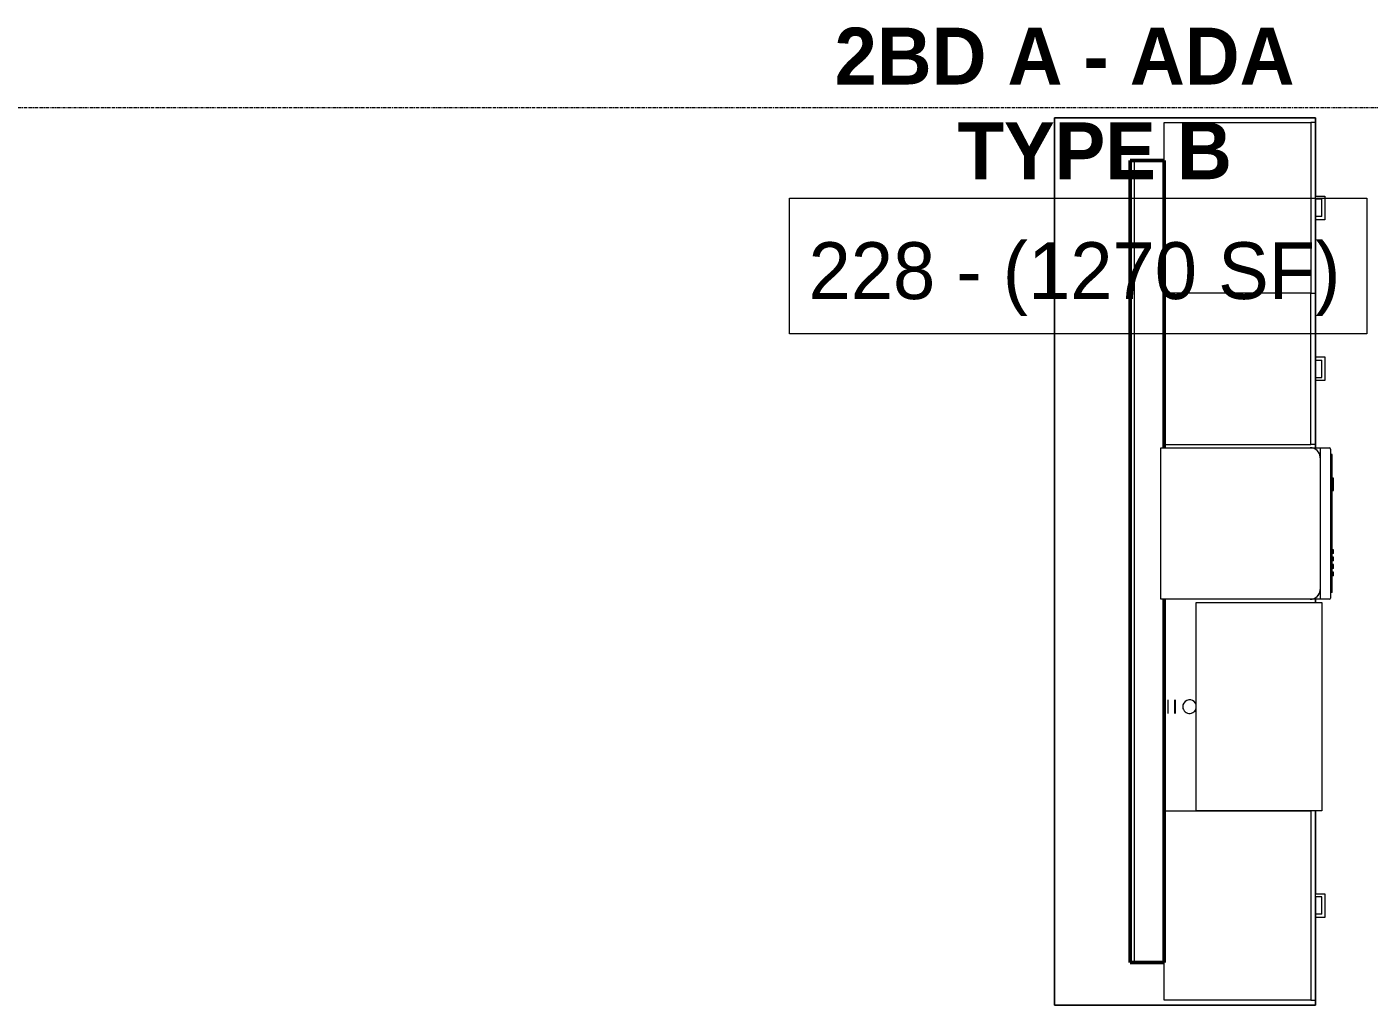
# Model space of a CAD drawing. Header units: inches. Extents: x -4218 to -1830, y 9767 to 12426.
# Drawn here: x -3793.7 to -3581, y 10025.1 to 10180 of the extents above; entities that cross this region are included whole.
import ezdxf

# ---------------------------------------------------------------- set-up
doc = ezdxf.new("R2010")
doc.units = ezdxf.units.IN
doc.header["$MEASUREMENT"] = 0
doc.linetypes.add('Grid Line 1_2_', pattern=[0.875, 0.5, -0.125, 0.125, -0.125])
for name, color, linetype, lineweight in [('0-1', 7, 'Continuous', 5), ('0-2', 10, 'Continuous', 9), ('A-AREA-IDEN', 2, 'Continuous', 9), ('A-WALL-1', 7, 'Continuous', 50), ('A-WALL-2', 250, 'Continuous', 13), ('A-WALL-4', 252, 'Continuous', 9), ('A-WALL-7', 113, 'Continuous', 9), ('P-SANR-FIXT-1', 10, 'Continuous', 9), ('P-SANR-FIXT-2', 252, 'Continuous', 9), ('Q-CASE-2', 10, 'Continuous', 9), ('Q-SPCQ-1', 10, 'Continuous', 9), ('S-GRID-1', 1, 'Grid Line 1_2_', 9)]:
    doc.layers.add(name, color=color, linetype=linetype, lineweight=lineweight)
doc.styles.add('Century Gothic', font='ufonts.com_century-gothic.ttf', dxfattribs={"height": 9})
doc.styles.add('Century Gothic_B', font='GOTHICB.TTF', dxfattribs={"height": 9})

# ---------------------------------------------------------------- blocks, each defined once
blk = doc.blocks.new('Dishwasher_15404 - 34_ counter-2817256-BACKGROUND - RCP - 2ND FLOOR')
at = {"layer": 'Q-SPCQ-1'}
for p, q in [((0, -24), (0, 0)), ((0, 0), (23.68, 0)), ((23.68, 0), (25.25, 0)), ((25.25, 0), (26.68, 0)), ((25.25, 0), (25.25, -1.57)), ((25.25, -1.57), (25.25, -22.43)), ((26.87, -0.2), (26.87, -23.8)), ((27.12, -1.09), (26.87, -1.09)), ((27.12, -2.61), (27.12, -1.09)), ((27.12, -3.81), (27.12, -2.61)), ((27.12, -20.19), (27.12, -3.81)), ((27.37, -4.82), (27.12, -4.82)), ((27.37, -5.81), (27.37, -4.82)), ((27.37, -6.79), (27.37, -5.81)), ((27.12, -6.79), (27.37, -6.79)), ((27.37, -16.15), (27.12, -16.15)), ((27.37, -16.74), (27.12, -16.74)), ((27.37, -16.74), (27.37, -16.15)), ((27.37, -17.33), (27.12, -17.33)), ((27.37, -17.92), (27.12, -17.92)), ((27.37, -18.51), (27.12, -18.51)), ((27.37, -19.1), (27.12, -19.1)), ((27.37, -17.92), (27.37, -17.33)), ((27.37, -19.1), (27.37, -18.51)), ((27.37, -19.69), (27.12, -19.69)), ((27.12, -21.39), (27.12, -20.19)), ((27.37, -20.28), (27.12, -20.28)), ((27.37, -20.28), (27.37, -19.69)), ((25.25, -22.43), (25.25, -24)), ((27.12, -22.91), (26.87, -22.91)), ((27.12, -22.91), (27.12, -21.39)), ((23.68, -24), (0, -24)), ((25.25, -24), (23.68, -24)), ((26.68, -24), (25.25, -24))]:
    blk.add_line(p, q, dxfattribs=at)
for centre, radius, start, end in [((26.68, -0.2), 0.197, 0, 90), ((23.68, -1.57), 1.57, 0, 90), ((23.68, -1.57), 1.57, 32.077, 42.3359), ((23.68, -1.57), 1.57, 17.8182, 27.5266), ((23.68, -1.57), 1.57, 0, 13.6425), ((26.68, -0.2), 0.197, 15, 90), ((23.68, -22.43), 1.57, 270, 0), ((23.68, -22.43), 1.57, 317.6641, 327.923), ((23.68, -22.43), 1.57, 332.4734, 342.1818), ((23.68, -22.43), 1.57, 346.3575, 0), ((26.68, -23.8), 0.197, 270, 0)]:
    blk.add_arc(centre, radius, start, end, dxfattribs=at)
blk = doc.blocks.new('Base Cabinet 3 Drawer 230 - Base Cabinet 3 Drawer 230 30_-2571672-BACKGROUND - RCP - 2ND FLOOR')
at = {"layer": 'Q-CASE-2'}
for p, q in [((-14.26, -23.25), (-14.26, 0)), ((-14.26, 0), (15.74, 0)), ((15.74, 0), (15.74, -23.25)), ((-14.26, -23.25), (-14.26, -24)), ((15.74, -23.25), (-14.26, -23.25)), ((15.74, -24), (15.74, -23.25)), ((-14.26, -24), (15.74, -24)), ((-0.64, -24), (-1.14, -24)), ((-1.14, -25.5), (-1.14, -24)), ((2.61, -25.5), (-1.14, -25.5)), ((-0.64, -25), (-0.64, -24)), ((-0.64, -25), (2.11, -25)), ((2.11, -25), (2.11, -24)), ((2.11, -24), (2.61, -24)), ((2.61, -24), (2.61, -25.5))]:
    blk.add_line(p, q, dxfattribs=at)
blk = doc.blocks.new('Base Cabinet 3 Drawer 230 - Base Cabinet 3 Drawer 230 24_-2578604-BACKGROUND - RCP - 2ND FLOOR')
at = {"layer": 'Q-CASE-2'}
for p, q in [((-11.26, 24), (12.74, 24)), ((-11.26, 23.25), (-11.26, 24)), ((-1.14, 24), (-1.14, 25.5)), ((-1.14, 25.5), (2.61, 25.5)), ((-1.14, 24), (-0.64, 24)), ((2.11, 25), (-0.64, 25)), ((-0.64, 24), (-0.64, 25)), ((2.11, 24), (2.11, 25)), ((2.61, 24), (2.11, 24)), ((2.61, 25.5), (2.61, 24)), ((12.74, 24), (12.74, 23.25)), ((12.74, 23.25), (-11.26, 23.25)), ((-11.26, 23.25), (-11.26, 0)), ((12.74, 0), (12.74, 23.25)), ((-11.26, 0), (12.74, 0))]:
    blk.add_line(p, q, dxfattribs=at)
blk = doc.blocks.new('Base Cabinet 3 Drawer 230 - Base Cabinet 3 Drawer 230 27_-2571739-BACKGROUND - RCP - 2ND FLOOR')
at = {"layer": 'Q-CASE-2'}
for p, q in [((-12.76, -23.25), (-12.76, 0)), ((-12.76, 0), (14.24, 0)), ((14.24, 0), (14.24, -23.25)), ((-12.76, -23.25), (-12.76, -24)), ((14.24, -23.25), (-12.76, -23.25)), ((14.24, -24), (14.24, -23.25)), ((-12.76, -24), (14.24, -24)), ((-0.64, -24), (-1.14, -24)), ((-1.14, -25.5), (-1.14, -24)), ((2.61, -25.5), (-1.14, -25.5)), ((-0.64, -25), (-0.64, -24)), ((-0.64, -25), (2.11, -25)), ((2.11, -25), (2.11, -24)), ((2.11, -24), (2.61, -24)), ((2.61, -24), (2.61, -25.5))]:
    blk.add_line(p, q, dxfattribs=at)
blk = doc.blocks.new('kitchen_faucet_14143 - kitchen_faucet_14143-V45-BACKGROUND - RCP - 2ND FLOOR')
at = {"layer": 'P-SANR-FIXT-2'}
for p, q in [((2.26, 0.77), (2.26, 1.08)), ((2.26, 0), (2.26, 0.77)), ((2.34, 1.08), (2.34, 0.94)), ((2.34, 0.94), (2.34, 0.28)), ((2.34, 0.28), (2.34, 0)), ((2.34, 0), (2.34, -0.28)), ((3.44, -0.77), (3.44, 1.08)), ((2.26, -0.77), (2.26, 0)), ((2.26, -1.08), (2.26, -0.77)), ((2.34, -0.28), (2.34, -0.54)), ((2.34, -0.54), (2.34, -0.77)), ((2.34, -0.77), (2.34, -1.08)), ((3.44, -1.05), (3.44, -0.77)), ((3.44, -1.08), (3.44, -1.05))]:
    blk.add_line(p, q, dxfattribs=at)
at = {"layer": 'P-SANR-FIXT-2', "flags": 128}
blk.add_lwpolyline([(-1, 0.62), (-0.96, 0.61), (-0.92, 0.6)], dxfattribs=at)
at = {"layer": 'P-SANR-FIXT-2'}
for start, end in [(120, 159.9003), (105, 120), (15, 105), (0, 15), (345, 0), (200.0997, 210), (210, 345)]:
    blk.add_arc((0, 0), 1.08, start, end, dxfattribs=at)
blk = doc.blocks.new('Stainless Steel Farmhous Kitchen Sink - Stainless Steel Farmhous Kitchen Sink-2552578-BACKGROUND - RCP - 2ND FLOOR')
at = {"layer": 'P-SANR-FIXT-1'}
for p, q in [((-33, 22.2), (0, 22.2)), ((-33, 2.25), (-33, 22.2)), ((0, 22.2), (0, 2.25)), ((0, 2.25), (-33, 2.25))]:
    blk.add_line(p, q, dxfattribs=at)
blk = doc.blocks.new('CTR - 1st Phase - Unit Layouts_rvt-1-BACKGROUND - RCP - 2ND FLOOR')
at = {"layer": 'A-WALL-1'}
for p, q in [((-3618.87, 10031.84), (-3618.87, 10158.84)), ((-3618.87, 10158.84), (-3613.5, 10158.84)), ((-3613.5, 10158.84), (-3613.5, 10113.34)), ((-3613.5, 10089.34), (-3613.5, 10031.84)), ((-3613.5, 10031.84), (-3618.87, 10031.84))]:
    blk.add_line(p, q, dxfattribs=at)
at = {"layer": 'A-WALL-2'}
blk.add_line((-3618.25, 10158.84), (-3618.25, 10031.84), dxfattribs=at)
at = {"layer": 'A-WALL-4'}
for p, q in [((-3618.87, 10031.84), (-3618.87, 10158.84)), ((-3613.5, 10158.84), (-3618.87, 10158.84)), ((-3613.5, 10158.84), (-3613.5, 10113.34)), ((-3613.5, 10089.34), (-3613.5, 10031.84)), ((-3613.5, 10031.84), (-3618.87, 10031.84))]:
    blk.add_line(p, q, dxfattribs=at)
at = {"layer": 'A-WALL-7'}
for p, q in [((-3630.87, 10165.59), (-3630.87, 10025.06)), ((-3589.5, 10165.59), (-3630.87, 10165.59)), ((-3630.87, 10165.59), (-3589.5, 10165.59)), ((-3630.87, 10025.06), (-3630.87, 10165.59)), ((-3589.5, 10153.21), (-3589.5, 10165.59)), ((-3589.5, 10165.59), (-3589.5, 10153.21)), ((-3589.5, 10152.72), (-3589.5, 10153.21)), ((-3589.5, 10149.96), (-3589.5, 10152.72)), ((-3589.5, 10152.72), (-3589.5, 10149.96)), ((-3589.5, 10149.46), (-3589.5, 10149.96)), ((-3589.5, 10127.71), (-3589.5, 10149.46)), ((-3589.5, 10149.46), (-3589.5, 10127.71)), ((-3589.5, 10127.22), (-3589.5, 10127.71)), ((-3589.5, 10124.46), (-3589.5, 10127.22)), ((-3589.5, 10127.22), (-3589.5, 10124.46)), ((-3589.5, 10123.96), (-3589.5, 10124.46)), ((-3589.5, 10113.34), (-3589.5, 10123.96)), ((-3589.5, 10123.96), (-3589.5, 10113.34)), ((-3589.5, 10088.84), (-3589.5, 10089.34)), ((-3589.5, 10089.34), (-3589.5, 10088.84)), ((-3589.5, 10042.71), (-3589.5, 10055.84)), ((-3589.5, 10055.84), (-3589.5, 10042.71)), ((-3589.5, 10042.22), (-3589.5, 10042.71)), ((-3589.5, 10039.46), (-3589.5, 10042.22)), ((-3589.5, 10042.22), (-3589.5, 10039.46)), ((-3589.5, 10038.96), (-3589.5, 10039.46)), ((-3589.5, 10025.06), (-3589.5, 10038.96)), ((-3589.5, 10038.96), (-3589.5, 10025.06)), ((-3630.87, 10025.06), (-3589.5, 10025.06)), ((-3589.5, 10025.06), (-3630.87, 10025.06))]:
    blk.add_line(p, q, dxfattribs=at)
at = {"layer": '0-2'}
for name, p, rotation in [('Base Cabinet 3 Drawer 230 - Base Cabinet 3 Drawer 230 27_-2571739-BACKGROUND - RCP - 2ND FLOOR', (-3613.5, 10150.6), 89.99999999999501), ('Base Cabinet 3 Drawer 230 - Base Cabinet 3 Drawer 230 24_-2578604-BACKGROUND - RCP - 2ND FLOOR', (-3613.5, 10126.58), 270.0000000000092), ('Stainless Steel Farmhous Kitchen Sink - Stainless Steel Farmhous Kitchen Sink-2552578-BACKGROUND - RCP - 2ND FLOOR', (-3610.68, 10055.84), 270.0000000000046), ('kitchen_faucet_14143 - kitchen_faucet_14143-V45-BACKGROUND - RCP - 2ND FLOOR', (-3609.45, 10072.34), 180), ('Base Cabinet 3 Drawer 230 - Base Cabinet 3 Drawer 230 30_-2571672-BACKGROUND - RCP - 2ND FLOOR', (-3613.5, 10040.1), 89.99999999999501)]:
    blk.add_blockref(name, p, dxfattribs=dict(at, rotation=rotation))
blk.add_blockref('Dishwasher_15404 - 34_ counter-2817256-BACKGROUND - RCP - 2ND FLOOR', (-3614, 10113.34), dxfattribs=at)

msp = doc.modelspace()

# ---------------------------------------------------------------- linework, layer by layer
at = {"layer": 'A-AREA-IDEN', "flags": 128}
msp.add_lwpolyline([(-3672.83, 10152.89), (-3581.34, 10152.89), (-3581.34, 10131.4), (-3672.83, 10131.4)], close=True, dxfattribs=at)
at = {"layer": 'S-GRID-1'}
msp.add_line((-1830.2, 10167.19), (-4168.71, 10167.19), dxfattribs=at)

# ---------------------------------------------------------------- block references
at = {"layer": '0-1'}
msp.add_blockref('CTR - 1st Phase - Unit Layouts_rvt-1-BACKGROUND - RCP - 2ND FLOOR', (0, 0), dxfattribs=at)

# ---------------------------------------------------------------- texts
at = {"layer": 'A-AREA-IDEN', "char_height": 9, "attachment_point": 1}
for s, insert, width, style in [('2BD A - ADA', (-3665.71, 10179.87), 93.324, 'Century Gothic_B'), ('TYPE B', (-3646.21, 10164.87), 46.359, 'Century Gothic_B'), ('228 - (1270 SF)', (-3669.83, 10145.89), 103.323, 'Century Gothic')]:
    msp.add_mtext(s, dxfattribs=dict(at, insert=insert, width=width, style=style))

doc.saveas('drawing.dxf')
